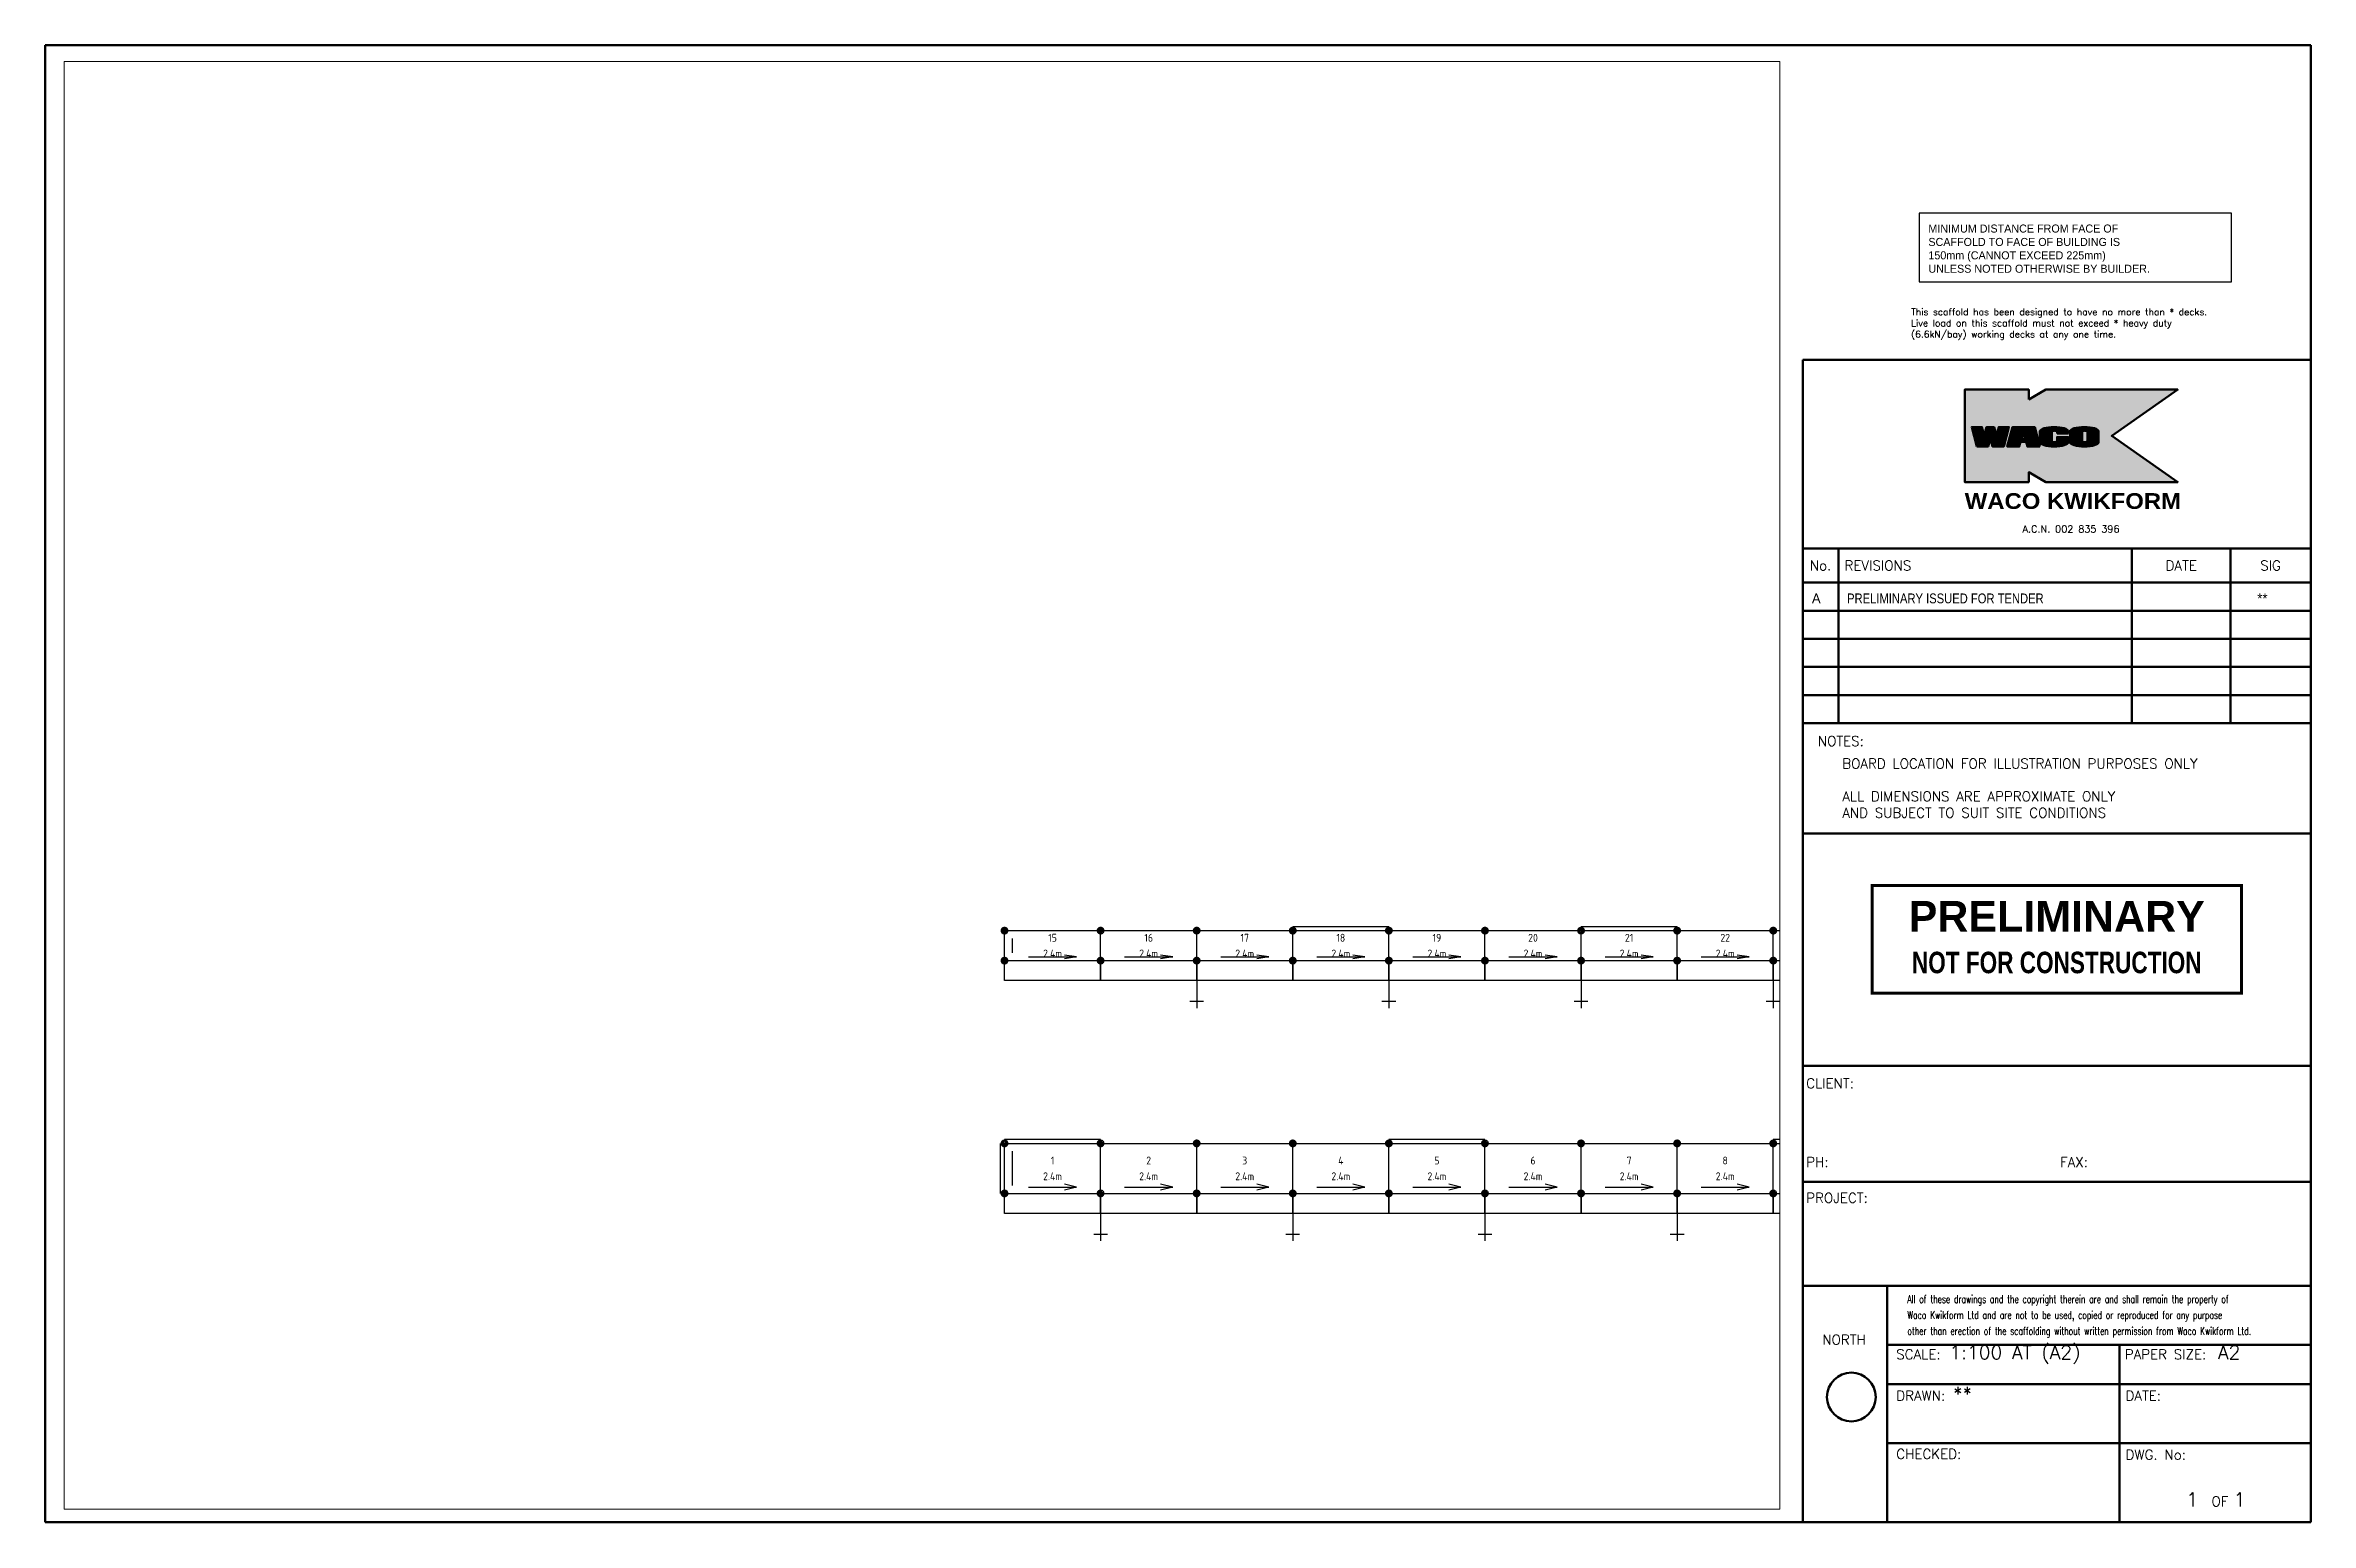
# Paper-space layout 'WACO Kwikform A2 Drawing Sheet No Ledgen' of a CAD drawing. Header units: millimetres. Extents: x 0 to 575, y 0 to 375.
# The model-space entities are those that its viewports show. They can reach past a viewport. Long polylines and large blocks are cut down to what shows.
import ezdxf
from ezdxf.enums import TextEntityAlignment as Align

# ---------------------------------------------------------------- set-up
doc = ezdxf.new("R2010")
doc.units = ezdxf.units.MM
doc.linetypes.add('KwikScaf_DASHED', pattern=[3.75, 2.5, -1.25])
doc.linetypes.add('KwikScaf_Line', pattern=[1, 1, 0])
doc.layers.get('0').update_dxf_attribs({"linetype": 'CONTINUOUS'})
for name, color, linetype in [('DISTANCE', 3, 'CONTINUOUS'), ('KwikScaf Schematic', 7, 'CONTINUOUS'), ('PRELIMINARY', 7, 'CONTINUOUS'), ('RED', 8, 'CONTINUOUS')]:
    doc.layers.add(name, color=color, linetype=linetype)
for name, color, linetype, lineweight in [('Sheet 018', 10, 'CONTINUOUS', 18), ('Sheet 025', 7, 'CONTINUOUS', 25), ('Sheet 035', 5, 'CONTINUOUS', 35), ('Sheet 050', 130, 'CONTINUOUS', 50), ('Sheet 070', 180, 'CONTINUOUS', 70)]:
    doc.layers.add(name, color=color, linetype=linetype, lineweight=lineweight)
doc.layers.add('Viewport', color=7, linetype='CONTINUOUS', plot=False)
doc.styles.add('ARCH', font='archd.shx', dxfattribs={"height": 250})
doc.styles.add('KwikScaf ISO', font='isocp.shx')
doc.styles.add('ROMANS', font='romans')
doc.styles.add('STAMP', font='ARIALBD.TTF')
doc.styles.add('WACO', font='ariblk.TTF')
pattern_1 = [(0, (0, 0), (0, 0.174625), [0.127, -0.047625]), (90, (0, 0), (-0.174625, 1e-17), [0.127, -0.047625])]

# ---------------------------------------------------------------- blocks, each defined once
blk = doc.blocks.new('REVDES')
at = {"style": 'ARCH'}
for tag, p in [('01', (2.31, 1.87)), ('03', (87.68, 1.87)), ('04', (115.37, 1.87))]:
    blk.add_attdef(tag, p, '', height=2.5, dxfattribs=at)
at = {"style": 'ARCH', "width": 0.85}
blk.add_attdef('02', (11.25, 1.87), '', height=2.5, dxfattribs=at)
blk = doc.blocks.new('PREL')
at = {"layer": 'RED', "const_width": 100}
blk.add_lwpolyline([(6000, 1750), (-6000, 1750), (-6000, -1750), (6000, -1750)], close=True, dxfattribs=at)
at = {"layer": 'RED', "style": 'STAMP'}
blk.add_text('PRELIMINARY', height=1000, dxfattribs=at).set_placement((0, 750), align=Align.MIDDLE)
at = {"layer": 'RED', "style": 'STAMP', "width": 0.75}
blk.add_text('NOT FOR CONSTRUCTION', height=700, dxfattribs=at).set_placement((0, -750), align=Align.MIDDLE)
blk = doc.blocks.new('REVISED TITLE')
at = {"layer": 'Sheet 025', "style": 'ROMANS'}
for s, p in [('CLIENT:', (-128.05, 110.15)), ('PH:', (-128.05, 90.15)), ('FAX:', (-63.6, 90.15)), ('PROJECT:', (-128.05, 81.06)), ('SCALE:', (-105.19, 41.33)), ('PAPER SIZE:', (-47.19, 41.33)), ('DRAWN:', (-105.19, 30.85)), ('DATE:', (-46.99, 30.85)), ('CHECKED:', (-105.19, 16.04)), ('DWG. No:', (-46.99, 15.86)), ('OF', (-25.18, 3.98))]:
    blk.add_text(s, height=2.5, dxfattribs=at).set_placement(p)
at = {"layer": 'Sheet 035', "style": 'ROMANS'}
for tag, p in [('CLIENT_CONTACT', (-110.61, 110.15)), ('ADDRESS_STREET', (-110.61, 100.15)), ('COMPANY', (-110.61, 105.15)), ('CITY', (-110.61, 95.15)), ('PHONE_NO.', (-110.61, 90.15)), ('FAX_NO.', (-46.16, 90.15)), ('PROJECT_TITLE:', (-110.61, 81.06)), ('PROJECT_DESCRIPTION', (-110.61, 76.06)), ('PROJECT_DESCRIPTION_2', (-110.61, 71.06)), ('PROJECT_DESCRIPTION_3', (-110.61, 66.06)), ('PROJECT_DESCRIPTION_4', (-110.61, 61.06)), ('SCALE', (-91.76, 41.33)), ('PAPER_SIZE', (-23.56, 41.33)), ('DRAFTSMAN', (-90.76, 30.85)), ('DATE', (-35.55, 30.85)), ('DWG_NO', (-46.15, 9.93))]:
    blk.add_attdef(tag, p, '', height=3.5, dxfattribs=at)
for tag, p in [('PAGE_NO.', (-30.05, 3.98)), ('OF_PAGES.', (-18.05, 3.98))]:
    blk.add_attdef(tag, text='', height=3.5, dxfattribs=at).set_placement(p, align=Align.CENTER)

msp = doc.modelspace()

# ---------------------------------------------------------------- linework, layer by layer
at = {"layer": 'KwikScaf Schematic', "color": 3, "linetype": 'KwikScaf_Line'}
for p, q in [((32514, 13825), (34953, 13825)), ((32514, 13063), (32514, 13825)), ((34953, 13063), (34953, 13825)), ((34953, 13825), (37392, 13825)), ((37392, 13063), (37392, 13825)), ((37392, 13825), (39831, 13825)), ((39831, 13063), (39831, 13825)), ((39831, 13825), (42270, 13825)), ((42270, 13063), (42270, 13825)), ((42270, 13825), (44709, 13825)), ((44709, 13063), (44709, 13825)), ((44709, 13825), (47148, 13825)), ((47148, 13063), (47148, 13825)), ((47148, 13825), (49587, 13825)), ((49587, 13063), (49587, 13825)), ((49587, 13825), (52026, 13825)), ((52026, 13063), (52026, 13825)), ((52026, 13825), (54465, 13825)), ((32514, 13063), (34953, 13063)), ((32514, 12555), (32514, 13063)), ((33124, 13158), (34344, 13158)), ((34344, 13158), (34039, 13206)), ((34344, 13158), (34039, 13111)), ((34953, 13063), (34953, 12555)), ((34953, 13063), (37392, 13063)), ((34953, 12555), (34953, 13063)), ((35563, 13158), (36783, 13158)), ((36783, 13158), (36478, 13206)), ((36783, 13158), (36478, 13111)), ((37392, 13063), (37392, 12555)), ((37392, 13063), (39831, 13063)), ((37392, 12555), (37392, 13063)), ((38002, 13158), (39222, 13158)), ((39222, 13158), (38917, 13206)), ((39222, 13158), (38917, 13111)), ((39831, 13063), (39831, 12555)), ((39831, 13063), (42270, 13063)), ((39831, 12555), (39831, 13063)), ((40441, 13158), (41661, 13158)), ((41661, 13158), (41356, 13206)), ((41661, 13158), (41356, 13111)), ((42270, 13063), (42270, 12555)), ((42270, 13063), (44709, 13063)), ((42270, 12555), (42270, 13063)), ((42880, 13158), (44100, 13158)), ((44100, 13158), (43795, 13206)), ((44100, 13158), (43795, 13111)), ((44709, 13063), (44709, 12555)), ((44709, 13063), (47148, 13063)), ((44709, 12555), (44709, 13063)), ((45319, 13158), (46539, 13158)), ((46539, 13158), (46234, 13206)), ((46539, 13158), (46234, 13111)), ((47148, 13063), (47148, 12555)), ((47148, 13063), (49587, 13063)), ((47148, 12555), (47148, 13063)), ((47758, 13158), (48978, 13158)), ((48978, 13158), (48673, 13206)), ((48978, 13158), (48673, 13111)), ((49587, 13063), (49587, 12555)), ((49587, 13063), (52026, 13063)), ((49587, 12555), (49587, 13063)), ((50197, 13158), (51417, 13158)), ((51417, 13158), (51112, 13206)), ((51417, 13158), (51112, 13111)), ((52026, 13063), (52026, 12555)), ((52026, 13063), (54465, 13063)), ((52026, 12555), (52026, 13063)), ((34953, 12555), (32514, 12555)), ((37392, 12555), (34953, 12555)), ((37392, 12555), (37392, 11855)), ((39831, 12555), (37392, 12555)), ((42270, 12555), (39831, 12555)), ((42270, 12555), (42270, 11855)), ((44709, 12555), (42270, 12555)), ((47148, 12555), (44709, 12555)), ((47148, 12555), (47148, 11855)), ((49587, 12555), (47148, 12555)), ((52026, 12555), (49587, 12555)), ((52026, 12555), (52026, 11855)), ((54465, 12555), (52026, 12555)), ((37217, 12030), (37567, 12030)), ((42095, 12030), (42445, 12030)), ((46973, 12030), (47323, 12030)), ((51851, 12030), (52201, 12030)), ((32514, 8422), (34953, 8422)), ((32514, 7152), (32514, 8422)), ((34953, 7152), (34953, 8422)), ((34953, 8422), (37392, 8422)), ((37392, 7152), (37392, 8422)), ((37392, 8422), (39831, 8422)), ((39831, 7152), (39831, 8422)), ((39831, 8422), (42270, 8422)), ((42270, 7152), (42270, 8422)), ((42270, 8422), (44709, 8422)), ((44709, 7152), (44709, 8422)), ((44709, 8422), (47148, 8422)), ((47148, 7152), (47148, 8422)), ((47148, 8422), (49587, 8422)), ((49587, 7152), (49587, 8422)), ((49587, 8422), (52026, 8422)), ((52026, 7152), (52026, 8422)), ((52026, 8422), (54465, 8422)), ((32514, 7152), (34953, 7152)), ((32514, 6644), (32514, 7152)), ((33124, 7311), (34344, 7311)), ((34344, 7311), (34039, 7390)), ((34344, 7311), (34039, 7232)), ((34953, 7152), (34953, 6644)), ((34953, 7152), (37392, 7152)), ((34953, 6644), (34953, 7152)), ((35563, 7311), (36783, 7311)), ((36783, 7311), (36478, 7390)), ((36783, 7311), (36478, 7232)), ((37392, 7152), (37392, 6644)), ((37392, 7152), (39831, 7152)), ((37392, 6644), (37392, 7152)), ((38002, 7311), (39222, 7311)), ((39222, 7311), (38917, 7390)), ((39222, 7311), (38917, 7232)), ((39831, 7152), (39831, 6644)), ((39831, 7152), (42270, 7152)), ((39831, 6644), (39831, 7152)), ((40441, 7311), (41661, 7311)), ((41661, 7311), (41356, 7390)), ((41661, 7311), (41356, 7232)), ((42270, 7152), (42270, 6644)), ((42270, 7152), (44709, 7152)), ((42270, 6644), (42270, 7152)), ((42880, 7311), (44100, 7311)), ((44100, 7311), (43795, 7390)), ((44100, 7311), (43795, 7232)), ((44709, 7152), (44709, 6644)), ((44709, 7152), (47148, 7152)), ((44709, 6644), (44709, 7152)), ((45319, 7311), (46539, 7311)), ((46539, 7311), (46234, 7390)), ((46539, 7311), (46234, 7232)), ((47148, 7152), (47148, 6644)), ((47148, 7152), (49587, 7152)), ((47148, 6644), (47148, 7152)), ((47758, 7311), (48978, 7311)), ((48978, 7311), (48673, 7390)), ((48978, 7311), (48673, 7232)), ((49587, 7152), (49587, 6644)), ((49587, 7152), (52026, 7152)), ((49587, 6644), (49587, 7152)), ((50197, 7311), (51417, 7311)), ((51417, 7311), (51112, 7390)), ((51417, 7311), (51112, 7232)), ((52026, 7152), (52026, 6644)), ((52026, 7152), (54465, 7152)), ((52026, 6644), (52026, 7152)), ((34953, 6644), (32514, 6644)), ((34953, 6644), (34953, 5944)), ((37392, 6644), (34953, 6644)), ((39831, 6644), (37392, 6644)), ((39831, 6644), (39831, 5944)), ((42270, 6644), (39831, 6644)), ((44709, 6644), (42270, 6644)), ((44709, 6644), (44709, 5944)), ((47148, 6644), (44709, 6644)), ((49587, 6644), (47148, 6644)), ((49587, 6644), (49587, 5944)), ((52026, 6644), (49587, 6644)), ((54465, 6644), (52026, 6644)), ((34778, 6119), (35128, 6119)), ((39656, 6119), (40006, 6119)), ((44534, 6119), (44884, 6119)), ((49412, 6119), (49762, 6119))]:
    msp.add_line(p, q, dxfattribs=at)
at = {"layer": 'KwikScaf Schematic', "color": 3, "linetype": 'KwikScaf_DASHED'}
for p, q in [((42270, 13925), (39831, 13925)), ((49587, 13925), (47148, 13925)), ((32714, 13263), (32714, 13625)), ((32414, 7152), (32414, 8422)), ((34953, 8522), (32514, 8522)), ((32714, 7352), (32714, 8222)), ((44709, 8522), (42270, 8522)), ((54465, 8522), (52026, 8522))]:
    msp.add_line(p, q, dxfattribs=at)
at = {"layer": 'KwikScaf Schematic', "color": 3, "linetype": 'KwikScaf_Line'}
for points in [[(32514, 13875, 100, 100, -0.198912), (32550, 13860, 100, 100, -0.198912), (32564, 13825, 100, 100, -0.198912), (32550, 13790, 100, 100, -0.198912), (32514, 13775, 100, 100, -0.198912), (32479, 13790, 100, 100, -0.198912), (32464, 13825, 100, 100, -0.198912), (32479, 13860, 100, 100, -0.198912)], [(34953, 13875, 100, 100, -0.198912), (34989, 13860, 100, 100, -0.198912), (35003, 13825, 100, 100, -0.198912), (34989, 13790, 100, 100, -0.198912), (34953, 13775, 100, 100, -0.198912), (34918, 13790, 100, 100, -0.198912), (34903, 13825, 100, 100, -0.198912), (34918, 13860, 100, 100, -0.198912)], [(34953, 13875, 100, 100, -0.198912), (34989, 13860, 100, 100, -0.198912), (35003, 13825, 100, 100, -0.198912), (34989, 13790, 100, 100, -0.198912), (34953, 13775, 100, 100, -0.198912), (34918, 13790, 100, 100, -0.198912), (34903, 13825, 100, 100, -0.198912), (34918, 13860, 100, 100, -0.198912)], [(37392, 13875, 100, 100, -0.198912), (37428, 13860, 100, 100, -0.198912), (37442, 13825, 100, 100, -0.198912), (37428, 13790, 100, 100, -0.198912), (37392, 13775, 100, 100, -0.198912), (37357, 13790, 100, 100, -0.198912), (37342, 13825, 100, 100, -0.198912), (37357, 13860, 100, 100, -0.198912)], [(37392, 13875, 100, 100, -0.198912), (37428, 13860, 100, 100, -0.198912), (37442, 13825, 100, 100, -0.198912), (37428, 13790, 100, 100, -0.198912), (37392, 13775, 100, 100, -0.198912), (37357, 13790, 100, 100, -0.198912), (37342, 13825, 100, 100, -0.198912), (37357, 13860, 100, 100, -0.198912)], [(39831, 13875, 100, 100, -0.198912), (39867, 13860, 100, 100, -0.198912), (39881, 13825, 100, 100, -0.198912), (39867, 13790, 100, 100, -0.198912), (39831, 13775, 100, 100, -0.198912), (39796, 13790, 100, 100, -0.198912), (39781, 13825, 100, 100, -0.198912), (39796, 13860, 100, 100, -0.198912)], [(39831, 13875, 100, 100, -0.198912), (39867, 13860, 100, 100, -0.198912), (39881, 13825, 100, 100, -0.198912), (39867, 13790, 100, 100, -0.198912), (39831, 13775, 100, 100, -0.198912), (39796, 13790, 100, 100, -0.198912), (39781, 13825, 100, 100, -0.198912), (39796, 13860, 100, 100, -0.198912)], [(42270, 13875, 100, 100, -0.198912), (42306, 13860, 100, 100, -0.198912), (42320, 13825, 100, 100, -0.198912), (42306, 13790, 100, 100, -0.198912), (42270, 13775, 100, 100, -0.198912), (42235, 13790, 100, 100, -0.198912), (42220, 13825, 100, 100, -0.198912), (42235, 13860, 100, 100, -0.198912)], [(42270, 13875, 100, 100, -0.198912), (42306, 13860, 100, 100, -0.198912), (42320, 13825, 100, 100, -0.198912), (42306, 13790, 100, 100, -0.198912), (42270, 13775, 100, 100, -0.198912), (42235, 13790, 100, 100, -0.198912), (42220, 13825, 100, 100, -0.198912), (42235, 13860, 100, 100, -0.198912)], [(44709, 13875, 100, 100, -0.198912), (44745, 13860, 100, 100, -0.198912), (44759, 13825, 100, 100, -0.198912), (44745, 13790, 100, 100, -0.198912), (44709, 13775, 100, 100, -0.198912), (44674, 13790, 100, 100, -0.198912), (44659, 13825, 100, 100, -0.198912), (44674, 13860, 100, 100, -0.198912)], [(44709, 13875, 100, 100, -0.198912), (44745, 13860, 100, 100, -0.198912), (44759, 13825, 100, 100, -0.198912), (44745, 13790, 100, 100, -0.198912), (44709, 13775, 100, 100, -0.198912), (44674, 13790, 100, 100, -0.198912), (44659, 13825, 100, 100, -0.198912), (44674, 13860, 100, 100, -0.198912)], [(47148, 13875, 100, 100, -0.198912), (47184, 13860, 100, 100, -0.198912), (47198, 13825, 100, 100, -0.198912), (47184, 13790, 100, 100, -0.198912), (47148, 13775, 100, 100, -0.198912), (47113, 13790, 100, 100, -0.198912), (47098, 13825, 100, 100, -0.198912), (47113, 13860, 100, 100, -0.198912)], [(47148, 13875, 100, 100, -0.198912), (47184, 13860, 100, 100, -0.198912), (47198, 13825, 100, 100, -0.198912), (47184, 13790, 100, 100, -0.198912), (47148, 13775, 100, 100, -0.198912), (47113, 13790, 100, 100, -0.198912), (47098, 13825, 100, 100, -0.198912), (47113, 13860, 100, 100, -0.198912)], [(49587, 13875, 100, 100, -0.198912), (49623, 13860, 100, 100, -0.198912), (49637, 13825, 100, 100, -0.198912), (49623, 13790, 100, 100, -0.198912), (49587, 13775, 100, 100, -0.198912), (49552, 13790, 100, 100, -0.198912), (49537, 13825, 100, 100, -0.198912), (49552, 13860, 100, 100, -0.198912)], [(49587, 13875, 100, 100, -0.198912), (49623, 13860, 100, 100, -0.198912), (49637, 13825, 100, 100, -0.198912), (49623, 13790, 100, 100, -0.198912), (49587, 13775, 100, 100, -0.198912), (49552, 13790, 100, 100, -0.198912), (49537, 13825, 100, 100, -0.198912), (49552, 13860, 100, 100, -0.198912)], [(52026, 13875, 100, 100, -0.198912), (52062, 13860, 100, 100, -0.198912), (52076, 13825, 100, 100, -0.198912), (52062, 13790, 100, 100, -0.198912), (52026, 13775, 100, 100, -0.198912), (51991, 13790, 100, 100, -0.198912), (51976, 13825, 100, 100, -0.198912), (51991, 13860, 100, 100, -0.198912)], [(52026, 13875, 100, 100, -0.198912), (52062, 13860, 100, 100, -0.198912), (52076, 13825, 100, 100, -0.198912), (52062, 13790, 100, 100, -0.198912), (52026, 13775, 100, 100, -0.198912), (51991, 13790, 100, 100, -0.198912), (51976, 13825, 100, 100, -0.198912), (51991, 13860, 100, 100, -0.198912)], [(34953, 13113, 100, 100, -0.198912), (34989, 13098, 100, 100, -0.198912), (35003, 13063, 100, 100, -0.198912), (34989, 13028, 100, 100, -0.198912), (34953, 13013, 100, 100, -0.198912), (34918, 13028, 100, 100, -0.198912), (34903, 13063, 100, 100, -0.198912), (34918, 13098, 100, 100, -0.198912)], [(37392, 13113, 100, 100, -0.198912), (37428, 13098, 100, 100, -0.198912), (37442, 13063, 100, 100, -0.198912), (37428, 13028, 100, 100, -0.198912), (37392, 13013, 100, 100, -0.198912), (37357, 13028, 100, 100, -0.198912), (37342, 13063, 100, 100, -0.198912), (37357, 13098, 100, 100, -0.198912)], [(39831, 13113, 100, 100, -0.198912), (39867, 13098, 100, 100, -0.198912), (39881, 13063, 100, 100, -0.198912), (39867, 13028, 100, 100, -0.198912), (39831, 13013, 100, 100, -0.198912), (39796, 13028, 100, 100, -0.198912), (39781, 13063, 100, 100, -0.198912), (39796, 13098, 100, 100, -0.198912)], [(42270, 13113, 100, 100, -0.198912), (42306, 13098, 100, 100, -0.198912), (42320, 13063, 100, 100, -0.198912), (42306, 13028, 100, 100, -0.198912), (42270, 13013, 100, 100, -0.198912), (42235, 13028, 100, 100, -0.198912), (42220, 13063, 100, 100, -0.198912), (42235, 13098, 100, 100, -0.198912)], [(44709, 13113, 100, 100, -0.198912), (44745, 13098, 100, 100, -0.198912), (44759, 13063, 100, 100, -0.198912), (44745, 13028, 100, 100, -0.198912), (44709, 13013, 100, 100, -0.198912), (44674, 13028, 100, 100, -0.198912), (44659, 13063, 100, 100, -0.198912), (44674, 13098, 100, 100, -0.198912)], [(47148, 13113, 100, 100, -0.198912), (47184, 13098, 100, 100, -0.198912), (47198, 13063, 100, 100, -0.198912), (47184, 13028, 100, 100, -0.198912), (47148, 13013, 100, 100, -0.198912), (47113, 13028, 100, 100, -0.198912), (47098, 13063, 100, 100, -0.198912), (47113, 13098, 100, 100, -0.198912)], [(49587, 13113, 100, 100, -0.198912), (49623, 13098, 100, 100, -0.198912), (49637, 13063, 100, 100, -0.198912), (49623, 13028, 100, 100, -0.198912), (49587, 13013, 100, 100, -0.198912), (49552, 13028, 100, 100, -0.198912), (49537, 13063, 100, 100, -0.198912), (49552, 13098, 100, 100, -0.198912)], [(52026, 13113, 100, 100, -0.198912), (52062, 13098, 100, 100, -0.198912), (52076, 13063, 100, 100, -0.198912), (52062, 13028, 100, 100, -0.198912), (52026, 13013, 100, 100, -0.198912), (51991, 13028, 100, 100, -0.198912), (51976, 13063, 100, 100, -0.198912), (51991, 13098, 100, 100, -0.198912)], [(34953, 8472, 100, 100, -0.198912), (34989, 8458, 100, 100, -0.198912), (35003, 8422, 100, 100, -0.198912), (34989, 8387, 100, 100, -0.198912), (34953, 8372, 100, 100, -0.198912), (34918, 8387, 100, 100, -0.198912), (34903, 8422, 100, 100, -0.198912), (34918, 8458, 100, 100, -0.198912)], [(37392, 8472, 100, 100, -0.198912), (37428, 8458, 100, 100, -0.198912), (37442, 8422, 100, 100, -0.198912), (37428, 8387, 100, 100, -0.198912), (37392, 8372, 100, 100, -0.198912), (37357, 8387, 100, 100, -0.198912), (37342, 8422, 100, 100, -0.198912), (37357, 8458, 100, 100, -0.198912)], [(39831, 8472, 100, 100, -0.198912), (39867, 8458, 100, 100, -0.198912), (39881, 8422, 100, 100, -0.198912), (39867, 8387, 100, 100, -0.198912), (39831, 8372, 100, 100, -0.198912), (39796, 8387, 100, 100, -0.198912), (39781, 8422, 100, 100, -0.198912), (39796, 8458, 100, 100, -0.198912)], [(42270, 8472, 100, 100, -0.198912), (42306, 8458, 100, 100, -0.198912), (42320, 8422, 100, 100, -0.198912), (42306, 8387, 100, 100, -0.198912), (42270, 8372, 100, 100, -0.198912), (42235, 8387, 100, 100, -0.198912), (42220, 8422, 100, 100, -0.198912), (42235, 8458, 100, 100, -0.198912)], [(44709, 8472, 100, 100, -0.198912), (44745, 8458, 100, 100, -0.198912), (44759, 8422, 100, 100, -0.198912), (44745, 8387, 100, 100, -0.198912), (44709, 8372, 100, 100, -0.198912), (44674, 8387, 100, 100, -0.198912), (44659, 8422, 100, 100, -0.198912), (44674, 8458, 100, 100, -0.198912)], [(47148, 8472, 100, 100, -0.198912), (47184, 8458, 100, 100, -0.198912), (47198, 8422, 100, 100, -0.198912), (47184, 8387, 100, 100, -0.198912), (47148, 8372, 100, 100, -0.198912), (47113, 8387, 100, 100, -0.198912), (47098, 8422, 100, 100, -0.198912), (47113, 8458, 100, 100, -0.198912)], [(49587, 8472, 100, 100, -0.198912), (49623, 8458, 100, 100, -0.198912), (49637, 8422, 100, 100, -0.198912), (49623, 8387, 100, 100, -0.198912), (49587, 8372, 100, 100, -0.198912), (49552, 8387, 100, 100, -0.198912), (49537, 8422, 100, 100, -0.198912), (49552, 8458, 100, 100, -0.198912)], [(52026, 8472, 100, 100, -0.198912), (52062, 8458, 100, 100, -0.198912), (52076, 8422, 100, 100, -0.198912), (52062, 8387, 100, 100, -0.198912), (52026, 8372, 100, 100, -0.198912), (51991, 8387, 100, 100, -0.198912), (51976, 8422, 100, 100, -0.198912), (51991, 8458, 100, 100, -0.198912)], [(34953, 7202, 100, 100, -0.198912), (34989, 7188, 100, 100, -0.198912), (35003, 7152, 100, 100, -0.198912), (34989, 7117, 100, 100, -0.198912), (34953, 7102, 100, 100, -0.198912), (34918, 7117, 100, 100, -0.198912), (34903, 7152, 100, 100, -0.198912), (34918, 7188, 100, 100, -0.198912)], [(37392, 7202, 100, 100, -0.198912), (37428, 7188, 100, 100, -0.198912), (37442, 7152, 100, 100, -0.198912), (37428, 7117, 100, 100, -0.198912), (37392, 7102, 100, 100, -0.198912), (37357, 7117, 100, 100, -0.198912), (37342, 7152, 100, 100, -0.198912), (37357, 7188, 100, 100, -0.198912)], [(39831, 7202, 100, 100, -0.198912), (39867, 7188, 100, 100, -0.198912), (39881, 7152, 100, 100, -0.198912), (39867, 7117, 100, 100, -0.198912), (39831, 7102, 100, 100, -0.198912), (39796, 7117, 100, 100, -0.198912), (39781, 7152, 100, 100, -0.198912), (39796, 7188, 100, 100, -0.198912)], [(42270, 7202, 100, 100, -0.198912), (42306, 7188, 100, 100, -0.198912), (42320, 7152, 100, 100, -0.198912), (42306, 7117, 100, 100, -0.198912), (42270, 7102, 100, 100, -0.198912), (42235, 7117, 100, 100, -0.198912), (42220, 7152, 100, 100, -0.198912), (42235, 7188, 100, 100, -0.198912)], [(44709, 7202, 100, 100, -0.198912), (44745, 7188, 100, 100, -0.198912), (44759, 7152, 100, 100, -0.198912), (44745, 7117, 100, 100, -0.198912), (44709, 7102, 100, 100, -0.198912), (44674, 7117, 100, 100, -0.198912), (44659, 7152, 100, 100, -0.198912), (44674, 7188, 100, 100, -0.198912)], [(47148, 7202, 100, 100, -0.198912), (47184, 7188, 100, 100, -0.198912), (47198, 7152, 100, 100, -0.198912), (47184, 7117, 100, 100, -0.198912), (47148, 7102, 100, 100, -0.198912), (47113, 7117, 100, 100, -0.198912), (47098, 7152, 100, 100, -0.198912), (47113, 7188, 100, 100, -0.198912)], [(49587, 7202, 100, 100, -0.198912), (49623, 7188, 100, 100, -0.198912), (49637, 7152, 100, 100, -0.198912), (49623, 7117, 100, 100, -0.198912), (49587, 7102, 100, 100, -0.198912), (49552, 7117, 100, 100, -0.198912), (49537, 7152, 100, 100, -0.198912), (49552, 7188, 100, 100, -0.198912)], [(52026, 7202, 100, 100, -0.198912), (52062, 7188, 100, 100, -0.198912), (52076, 7152, 100, 100, -0.198912), (52062, 7117, 100, 100, -0.198912), (52026, 7102, 100, 100, -0.198912), (51991, 7117, 100, 100, -0.198912), (51976, 7152, 100, 100, -0.198912), (51991, 7188, 100, 100, -0.198912)]]:
    msp.add_lwpolyline(points, format="xyseb", close=True, dxfattribs=at)
at = {"layer": 'KwikScaf Schematic', "color": 3, "linetype": 'KwikScaf_Line', "const_width": 100}
for points in [[(32514, 13113, -0.198912), (32550, 13098, -0.198912), (32564, 13063, -0.198912), (32550, 13028, -0.198912), (32514, 13013, -0.198912), (32479, 13028, -0.198912), (32464, 13063, -0.198912), (32479, 13098, -0.198912)], [(34953, 13113, -0.198912), (34989, 13098, -0.198912), (35003, 13063, -0.198912), (34989, 13028, -0.198912), (34953, 13013, -0.198912), (34918, 13028, -0.198912), (34903, 13063, -0.198912), (34918, 13098, -0.198912)], [(37392, 13113, -0.198912), (37428, 13098, -0.198912), (37442, 13063, -0.198912), (37428, 13028, -0.198912), (37392, 13013, -0.198912), (37357, 13028, -0.198912), (37342, 13063, -0.198912), (37357, 13098, -0.198912)], [(39831, 13113, -0.198912), (39867, 13098, -0.198912), (39881, 13063, -0.198912), (39867, 13028, -0.198912), (39831, 13013, -0.198912), (39796, 13028, -0.198912), (39781, 13063, -0.198912), (39796, 13098, -0.198912)], [(42270, 13113, -0.198912), (42306, 13098, -0.198912), (42320, 13063, -0.198912), (42306, 13028, -0.198912), (42270, 13013, -0.198912), (42235, 13028, -0.198912), (42220, 13063, -0.198912), (42235, 13098, -0.198912)], [(44709, 13113, -0.198912), (44745, 13098, -0.198912), (44759, 13063, -0.198912), (44745, 13028, -0.198912), (44709, 13013, -0.198912), (44674, 13028, -0.198912), (44659, 13063, -0.198912), (44674, 13098, -0.198912)], [(47148, 13113, -0.198912), (47184, 13098, -0.198912), (47198, 13063, -0.198912), (47184, 13028, -0.198912), (47148, 13013, -0.198912), (47113, 13028, -0.198912), (47098, 13063, -0.198912), (47113, 13098, -0.198912)], [(49587, 13113, -0.198912), (49623, 13098, -0.198912), (49637, 13063, -0.198912), (49623, 13028, -0.198912), (49587, 13013, -0.198912), (49552, 13028, -0.198912), (49537, 13063, -0.198912), (49552, 13098, -0.198912)], [(52026, 13113, -0.198912), (52062, 13098, -0.198912), (52076, 13063, -0.198912), (52062, 13028, -0.198912), (52026, 13013, -0.198912), (51991, 13028, -0.198912), (51976, 13063, -0.198912), (51991, 13098, -0.198912)], [(32514, 8472, -0.198912), (32550, 8458, -0.198912), (32564, 8422, -0.198912), (32550, 8387, -0.198912), (32514, 8372, -0.198912), (32479, 8387, -0.198912), (32464, 8422, -0.198912), (32479, 8458, -0.198912)], [(34953, 8472, -0.198912), (34989, 8458, -0.198912), (35003, 8422, -0.198912), (34989, 8387, -0.198912), (34953, 8372, -0.198912), (34918, 8387, -0.198912), (34903, 8422, -0.198912), (34918, 8458, -0.198912)], [(37392, 8472, -0.198912), (37428, 8458, -0.198912), (37442, 8422, -0.198912), (37428, 8387, -0.198912), (37392, 8372, -0.198912), (37357, 8387, -0.198912), (37342, 8422, -0.198912), (37357, 8458, -0.198912)], [(39831, 8472, -0.198912), (39867, 8458, -0.198912), (39881, 8422, -0.198912), (39867, 8387, -0.198912), (39831, 8372, -0.198912), (39796, 8387, -0.198912), (39781, 8422, -0.198912), (39796, 8458, -0.198912)], [(42270, 8472, -0.198912), (42306, 8458, -0.198912), (42320, 8422, -0.198912), (42306, 8387, -0.198912), (42270, 8372, -0.198912), (42235, 8387, -0.198912), (42220, 8422, -0.198912), (42235, 8458, -0.198912)], [(44709, 8472, -0.198912), (44745, 8458, -0.198912), (44759, 8422, -0.198912), (44745, 8387, -0.198912), (44709, 8372, -0.198912), (44674, 8387, -0.198912), (44659, 8422, -0.198912), (44674, 8458, -0.198912)], [(47148, 8472, -0.198912), (47184, 8458, -0.198912), (47198, 8422, -0.198912), (47184, 8387, -0.198912), (47148, 8372, -0.198912), (47113, 8387, -0.198912), (47098, 8422, -0.198912), (47113, 8458, -0.198912)], [(49587, 8472, -0.198912), (49623, 8458, -0.198912), (49637, 8422, -0.198912), (49623, 8387, -0.198912), (49587, 8372, -0.198912), (49552, 8387, -0.198912), (49537, 8422, -0.198912), (49552, 8458, -0.198912)], [(52026, 8472, -0.198912), (52062, 8458, -0.198912), (52076, 8422, -0.198912), (52062, 8387, -0.198912), (52026, 8372, -0.198912), (51991, 8387, -0.198912), (51976, 8422, -0.198912), (51991, 8458, -0.198912)], [(32514, 7202, -0.198912), (32550, 7188, -0.198912), (32564, 7152, -0.198912), (32550, 7117, -0.198912), (32514, 7102, -0.198912), (32479, 7117, -0.198912), (32464, 7152, -0.198912), (32479, 7188, -0.198912)], [(34953, 7202, -0.198912), (34989, 7188, -0.198912), (35003, 7152, -0.198912), (34989, 7117, -0.198912), (34953, 7102, -0.198912), (34918, 7117, -0.198912), (34903, 7152, -0.198912), (34918, 7188, -0.198912)], [(37392, 7202, -0.198912), (37428, 7188, -0.198912), (37442, 7152, -0.198912), (37428, 7117, -0.198912), (37392, 7102, -0.198912), (37357, 7117, -0.198912), (37342, 7152, -0.198912), (37357, 7188, -0.198912)], [(39831, 7202, -0.198912), (39867, 7188, -0.198912), (39881, 7152, -0.198912), (39867, 7117, -0.198912), (39831, 7102, -0.198912), (39796, 7117, -0.198912), (39781, 7152, -0.198912), (39796, 7188, -0.198912)], [(42270, 7202, -0.198912), (42306, 7188, -0.198912), (42320, 7152, -0.198912), (42306, 7117, -0.198912), (42270, 7102, -0.198912), (42235, 7117, -0.198912), (42220, 7152, -0.198912), (42235, 7188, -0.198912)], [(44709, 7202, -0.198912), (44745, 7188, -0.198912), (44759, 7152, -0.198912), (44745, 7117, -0.198912), (44709, 7102, -0.198912), (44674, 7117, -0.198912), (44659, 7152, -0.198912), (44674, 7188, -0.198912)], [(47148, 7202, -0.198912), (47184, 7188, -0.198912), (47198, 7152, -0.198912), (47184, 7117, -0.198912), (47148, 7102, -0.198912), (47113, 7117, -0.198912), (47098, 7152, -0.198912), (47113, 7188, -0.198912)], [(49587, 7202, -0.198912), (49623, 7188, -0.198912), (49637, 7152, -0.198912), (49623, 7117, -0.198912), (49587, 7102, -0.198912), (49552, 7117, -0.198912), (49537, 7152, -0.198912), (49552, 7188, -0.198912)], [(52026, 7202, -0.198912), (52062, 7188, -0.198912), (52076, 7152, -0.198912), (52062, 7117, -0.198912), (52026, 7102, -0.198912), (51991, 7117, -0.198912), (51976, 7152, -0.198912), (51991, 7188, -0.198912)]]:
    msp.add_lwpolyline(points, format="xyb", close=True, dxfattribs=at)

# ---------------------------------------------------------------- texts
at = {"layer": 'KwikScaf Schematic', "style": 'KwikScaf ISO'}
for s, p in [('2.4m', (33734, 13244)), ('15', (33734, 13644)), ('2.4m', (36173, 13244)), ('16', (36173, 13644)), ('2.4m', (38612, 13244)), ('17', (38612, 13644)), ('2.4m', (41051, 13244)), ('18', (41051, 13644)), ('2.4m', (43490, 13244)), ('19', (43490, 13644)), ('2.4m', (45929, 13244)), ('20', (45929, 13644)), ('2.4m', (48368, 13244)), ('21', (48368, 13644)), ('2.4m', (50807, 13244)), ('22', (50807, 13644)), ('1', (33734, 7987)), ('2', (36173, 7987)), ('3', (38612, 7987)), ('4', (41051, 7987)), ('5', (43490, 7987)), ('6', (45929, 7987)), ('7', (48368, 7987)), ('8', (50807, 7987)), ('2.4m', (33734, 7587)), ('2.4m', (36173, 7587)), ('2.4m', (38612, 7587)), ('2.4m', (41051, 7587)), ('2.4m', (43490, 7587)), ('2.4m', (45929, 7587)), ('2.4m', (48368, 7587)), ('2.4m', (50807, 7587))]:
    msp.add_text(s, height=200, dxfattribs=at).set_placement(p, align=Align.MIDDLE_CENTER)

psp = doc.layouts.new('WACO Kwikform A2 Drawing Sheet No Ledgen')

# ---------------------------------------------------------------- hatches: boundary and pattern name
h = psp.add_hatch()
h.set_pattern_fill('ANGLE', color=140, scale=0.025, style=0)
h.set_pattern_definition(pattern_1)
h.paths.add_polyline_path([(493.69, 275.27), (494.27, 273.1), (497.09, 273.1), (498.42, 278.06), (495.82, 278.06), (495.23, 275.87), (494.64, 278.06), (492.73, 278.06), (492.14, 275.87), (491.55, 278.06), (488.96, 278.06), (490.29, 273.1), (493.11, 273.1)])
h = psp.add_hatch()
h.set_pattern_fill('ANGLE', color=140, scale=0.025, style=0)
h.set_pattern_definition(pattern_1)
h.paths.add_polyline_path([(504.96, 278.06), (499.32, 278.06), (497.99, 273.1), (501.01, 273.1), (501.33, 274.31), (502.79, 274.31), (503.11, 273.1), (506.29, 273.1)])
h.paths.add_polyline_path([(502.14, 276.71), (502.6, 274.99), (501.68, 274.99)], flags=16)
h = psp.add_hatch()
h.set_pattern_fill('ANGLE', color=140, scale=0.025, style=0)
h.set_pattern_definition(pattern_1)
edge = h.paths.add_edge_path()
edge.add_ellipse((509.97, 276.84), major_axis=(-0.658, 0), ratio=0.455652, start_angle=180, end_angle=360, ccw=False)
edge.add_line((510.63, 276.84), (510.63, 276.42))
edge.add_line((510.63, 276.42), (513.49, 276.42))
edge.add_line((513.49, 276.42), (513.49, 276.96))
edge.add_ellipse((509.88, 276.96), major_axis=(-3.61, 0), ratio=0.304653, start_angle=180, end_angle=360)
edge.add_line((506.27, 276.96), (506.27, 274.2))
edge.add_ellipse((509.88, 274.2), major_axis=(-3.61, 0), ratio=0.304653, start_angle=0, end_angle=180)
edge.add_line((513.49, 274.2), (513.49, 275.5))
edge.add_line((513.49, 275.5), (510.63, 275.5))
edge.add_line((510.63, 275.5), (510.63, 274.44))
edge.add_ellipse((509.97, 274.48), major_axis=(-0.658, 0), ratio=0.455652, start_angle=0, end_angle=180, ccw=False)
edge.add_line((509.31, 274.48), (509.31, 276.88))
h = psp.add_hatch()
h.set_pattern_fill('ANGLE', color=140, scale=0.025, style=0)
h.set_pattern_definition(pattern_1)
edge = h.paths.add_edge_path()
edge.add_ellipse((517.56, 276.96), major_axis=(-3.61, 0), ratio=0.304653, start_angle=180, end_angle=360)
edge.add_line((513.95, 276.96), (513.95, 274.2))
edge.add_ellipse((517.56, 274.2), major_axis=(-3.61, 0), ratio=0.304653, start_angle=0, end_angle=180)
edge.add_line((521.17, 274.2), (521.17, 276.96))
edge = h.paths.add_edge_path(flags=16)
edge.add_ellipse((517.65, 276.84), major_axis=(-0.658, 0), ratio=0.455652, start_angle=180, end_angle=360, ccw=False)
edge.add_line((518.31, 276.84), (518.31, 274.44))
edge.add_ellipse((517.65, 274.48), major_axis=(-0.658, 0), ratio=0.455652, start_angle=0, end_angle=180, ccw=False)
edge.add_line((517, 274.48), (517, 276.88))
at = {"layer": 'Sheet 070'}
h = psp.add_hatch(color=51, dxfattribs=at)
h.paths.add_polyline_path([(501.68, 274.99), (502.6, 274.99), (502.14, 276.71)], flags=0)
h.paths.add_polyline_path([(506.29, 273.1), (504.96, 278.06), (499.32, 278.06), (497.99, 273.1), (501.01, 273.1), (501.33, 274.31), (502.79, 274.31), (503.11, 273.1)], flags=16)
h.paths.add_polyline_path([(490.29, 273.1), (488.96, 278.06), (491.55, 278.06), (492.14, 275.87), (492.73, 278.06), (494.64, 278.06), (495.23, 275.87), (495.82, 278.06), (498.42, 278.06), (497.09, 273.1), (494.27, 273.1), (493.69, 275.27), (493.11, 273.1)], flags=16)
h.paths.add_polyline_path([(503.44, 285.06), (503.44, 287.56), (487.19, 287.56), (487.19, 264.06), (503.44, 264.06), (503.44, 266.56), (507.77, 264.06), (541.27, 264.06), (524.49, 275.81), (541.27, 287.56), (507.77, 287.56)])
edge = h.paths.add_edge_path(flags=16)
edge.add_line((510.63, 274.48), (510.63, 275.5))
edge.add_line((510.63, 275.5), (513.49, 275.5))
edge.add_line((513.49, 275.5), (513.49, 274.2))
edge.add_ellipse((509.88, 274.2), major_axis=(-3.61, 0), ratio=0.304653, start_angle=0, end_angle=180, ccw=False)
edge.add_line((506.27, 274.2), (506.27, 276.96))
edge.add_ellipse((509.88, 276.96), major_axis=(-3.61, 0), ratio=0.304653, start_angle=180, end_angle=360, ccw=False)
edge.add_line((513.49, 276.96), (513.49, 276.42))
edge.add_line((513.49, 276.42), (510.63, 276.42))
edge.add_line((510.63, 276.42), (510.63, 276.84))
edge.add_ellipse((509.97, 276.84), major_axis=(-0.658, 0), ratio=0.455652, start_angle=180, end_angle=360)
edge.add_line((509.31, 276.84), (509.31, 274.48))
edge.add_ellipse((509.97, 274.48), major_axis=(-0.658, 0), ratio=0.455652, start_angle=0, end_angle=180)
edge = h.paths.add_edge_path(flags=16)
edge.add_ellipse((517.56, 274.2), major_axis=(-3.61, 0), ratio=0.304653, start_angle=0, end_angle=180, ccw=False)
edge.add_line((513.95, 274.2), (513.95, 276.96))
edge.add_ellipse((517.56, 276.96), major_axis=(-3.61, 0), ratio=0.304653, start_angle=180, end_angle=360, ccw=False)
edge.add_line((521.17, 276.96), (521.17, 274.2))
edge = h.paths.add_edge_path(flags=0)
edge.add_line((517, 276.84), (517, 274.48))
edge.add_ellipse((517.65, 274.48), major_axis=(-0.658, 0), ratio=0.455652, start_angle=0, end_angle=180)
edge.add_line((518.31, 274.48), (518.31, 276.84))
edge.add_ellipse((517.65, 276.84), major_axis=(-0.658, 0), ratio=0.455652, start_angle=180, end_angle=360)

# ---------------------------------------------------------------- linework, layer by layer
at = {"layer": 'DISTANCE'}
psp.add_lwpolyline([(475.65, 314.96), (554.86, 314.96), (554.86, 332.4), (475.65, 332.4)], close=True, dxfattribs=at)
at = {"layer": 'Sheet 050', "color": 7}
for p, q in [((455.13, 202.86), (455.13, 247.24)), ((529.64, 202.86), (529.64, 247.24)), ((554.64, 202.86), (554.64, 247.24)), ((446.08, 238.56), (575, 238.56)), ((446.08, 231.42), (575, 231.42)), ((446.08, 224.28), (575, 224.28)), ((446.08, 217.14), (575, 217.14)), ((446.08, 210), (575, 210)), ((467.54, 45), (575, 45)), ((526.5, 0), (526.5, 45)), ((467.54, 35), (575, 35)), ((467.54, 20), (575, 20))]:
    psp.add_line(p, q, dxfattribs=at)
at = {"layer": 'Sheet 070', "color": 7}
for p, q in [((575, 375), (0, 375)), ((0, 0), (0, 375)), ((575, 0), (575, 375)), ((446.08, 295.14), (575, 295.14)), ((446.08, 295.14), (446.08, 0)), ((446.08, 247.24), (575, 247.24)), ((446.08, 202.86), (575, 202.86)), ((446.08, 174.81), (575, 174.81)), ((446.1, 115.87), (575, 115.87)), ((446.1, 86.35), (575, 86.35)), ((446.08, 60), (575, 60)), ((467.54, -0.18), (467.54, 59.82)), ((575, 0), (0, 0))]:
    psp.add_line(p, q, dxfattribs=at)
at = {"layer": 'Sheet 070'}
for p, q in [((506.27, 276.96), (506.27, 274.2)), ((509.31, 276.84), (509.31, 274.48)), ((510.63, 276.84), (510.63, 276.42)), ((510.63, 276.42), (513.49, 276.42)), ((513.49, 276.42), (513.49, 276.96)), ((513.95, 276.96), (513.95, 274.2)), ((517, 276.84), (517, 274.48)), ((518.31, 276.84), (518.31, 274.48)), ((521.17, 274.2), (521.17, 276.96))]:
    psp.add_line(p, q, dxfattribs=at)
at = {"layer": 'Sheet 070', "color": 7}
psp.add_lwpolyline([(503.44, 285.06), (503.44, 287.56), (487.19, 287.56), (487.19, 264.06), (503.44, 264.06), (503.44, 266.56), (507.77, 264.06), (541.27, 264.06), (524.49, 275.81), (541.27, 287.56), (507.77, 287.56)], close=True, dxfattribs=at)
at = {"layer": 'Sheet 070'}
for points in [[(490.29, 273.1), (488.96, 278.06), (491.55, 278.06), (492.14, 275.87), (492.73, 278.06), (494.64, 278.06), (495.23, 275.87), (495.82, 278.06), (498.42, 278.06), (497.09, 273.1), (494.27, 273.1), (493.69, 275.27), (493.11, 273.1), (490.29, 273.1)], [(506.29, 273.1), (504.96, 278.06), (499.32, 278.06), (497.99, 273.1), (501.01, 273.1), (501.33, 274.31), (502.79, 274.31), (503.11, 273.1)], [(501.68, 274.99), (502.6, 274.99), (502.14, 276.71)]]:
    psp.add_lwpolyline(points, close=True, dxfattribs=at)
psp.add_lwpolyline([(510.63, 274.48), (510.63, 275.5), (513.49, 275.5), (513.49, 274.2)], dxfattribs=at)
at = {"layer": 'Sheet 070', "color": 7}
psp.add_circle((458.41, 31.74), 6.19, dxfattribs=at)
at = {"layer": 'Sheet 070'}
for centre, major_axis, ratio in [((509.88, 276.96), (-3.61, 0), 0.304653), ((509.97, 276.84), (-0.658, 0), 0.455652), ((517.56, 276.96), (-3.61, 0), 0.304653), ((517.65, 276.84), (-0.658, 0), 0.455652)]:
    psp.add_ellipse(centre, major_axis=major_axis, ratio=ratio, start_param=3.141593, end_param=6.283185, dxfattribs=at)
at = {"layer": 'Sheet 070', "extrusion": (0, 0, -1)}
for centre, major_axis, ratio in [((509.88, 274.2), (-3.61, 0), 0.304653), ((509.97, 274.48), (-0.658, 0), 0.455652), ((517.56, 274.2), (-3.61, 0), 0.304653), ((517.65, 274.48), (-0.658, 0), 0.455652)]:
    psp.add_ellipse(centre, major_axis=major_axis, ratio=ratio, start_param=3.141593, end_param=6.283185, dxfattribs=at)

# ---------------------------------------------------------------- block references
at = {"color": 7}
ref = psp.add_blockref('REVDES', (446.08, 231.42), dxfattribs=at)
ref.add_attrib('01', 'A', (448.39, 233.29), dxfattribs={"height": 2.5, "style": 'ARCH'})
ref.add_attrib('02', 'PRELIMINARY ISSUED FOR TENDER', (457.33, 233.29), dxfattribs={"height": 2.5, "style": 'ARCH', "width": 0.85})
ref.add_attrib('04', '**', (561.45, 233.29), dxfattribs={"height": 2.5, "style": 'ARCH'})
psp.add_blockref('REVISED TITLE', (575, 0)).add_auto_attribs({'SCALE': '1:100 AT (A2)', 'PAPER_SIZE': 'A2', 'DRAFTSMAN': '**', 'PAGE_NO.': '1', 'OF_PAGES.': '1'})
at = {"layer": 'PRELIMINARY', "xscale": 0.0078125, "yscale": 0.0078125, "zscale": 0.0078125}
psp.add_blockref('PREL', (510.54, 147.95), dxfattribs=at)

# ---------------------------------------------------------------- texts
at = {"layer": 'DISTANCE', "style": 'ARCH'}
for s, p in [('MINIMUM DISTANCE FROM FACE OF ', (477.96, 327.44)), ('SCAFFOLD TO FACE OF BUILDING IS', (477.96, 324.04)), ('150mm (CANNOT EXCEED 225mm) ', (477.96, 320.64)), ('UNLESS NOTED OTHERWISE BY BUILDER.', (477.96, 317.24))]:
    psp.add_text(s, height=2.04, dxfattribs=at).set_placement(p)
at = {"layer": 'Sheet 018', "color": 7, "style": 'WACO', "width": 0.982356}
psp.add_text('WACO KWIKFORM', height=4, dxfattribs=at).set_placement((487.19, 257.27), (542.08, 257.27), align=Align.FIT)
at = {"layer": 'Sheet 018', "color": 7, "style": 'ROMANS'}
psp.add_text('A.C.N. 002 835 396', height=1.8, dxfattribs=at).set_placement((514.18, 251.28), align=Align.CENTER)
at = {"layer": 'Sheet 018', "color": 7, "style": 'ROMANS', "width": 0.7}
for s, p in [('All of these drawings and the copyright therein are and shall remain the property of ', (472.64, 55.61)), ('Waco Kwikform Ltd and are not to be used, copied or reproduced for any purpose ', (472.64, 51.57)), ('other than erection of the scaffolding without written permission from Waco Kwikform Ltd.', (472.64, 47.52))]:
    psp.add_text(s, height=2, dxfattribs=at).set_placement(p)
at = {"layer": 'Sheet 018', "color": 7, "insert": (473.59, 308.15), "char_height": 1.6999, "width": 95.7239, "attachment_point": 1, "style": 'ROMANS'}
psp.add_mtext('This scaffold has been designed to have no more than * decks.\\PLive load on this scaffold must not exceed * heavy duty \\P(6.6kN/bay) working decks at any one time.', dxfattribs=at)
at = {"layer": 'Sheet 025', "color": 7, "style": 'ROMANS'}
for s, p in [('No.', (450.6, 242.9)), ('DATE', (542.14, 242.9)), ('SIG', (564.82, 242.9))]:
    psp.add_text(s, height=2.5, dxfattribs=at).set_placement(p, align=Align.MIDDLE_CENTER)
psp.add_text('REVISIONS', height=2.5, dxfattribs=at).set_placement((456.69, 242.9), align=Align.MIDDLE_LEFT)
psp.add_text('NOTES:', height=2.5, dxfattribs=at).set_placement((449.89, 197.05))
at = {"layer": 'Sheet 025', "style": 'ROMANS'}
psp.add_text('NORTH', height=2.5, dxfattribs=at).set_placement((451.04, 45.07))
at = {"layer": 'Sheet 025', "color": 7, "insert": (456.1, 193.85), "char_height": 2.5, "width": 104.1343, "attachment_point": 1, "style": 'ROMANS'}
psp.add_mtext('BOARD LOCATION FOR ILLUSTRATION PURPOSES ONLY\\P\\PALL DIMENSIONS ARE APPROXIMATE ONLY\\PAND SUBJECT TO SUIT SITE CONDITIONS', dxfattribs=at)

# ---------------------------------------------------------------- viewports
at = {"layer": 'Viewport', "color": 7}
psp.add_viewport(center=(222.53, 187.07), size=(435.45, 367.5439), view_center_point=(30420.99, 17514.69), view_height=36754.3866, dxfattribs=at)

doc.saveas('drawing.dxf')
